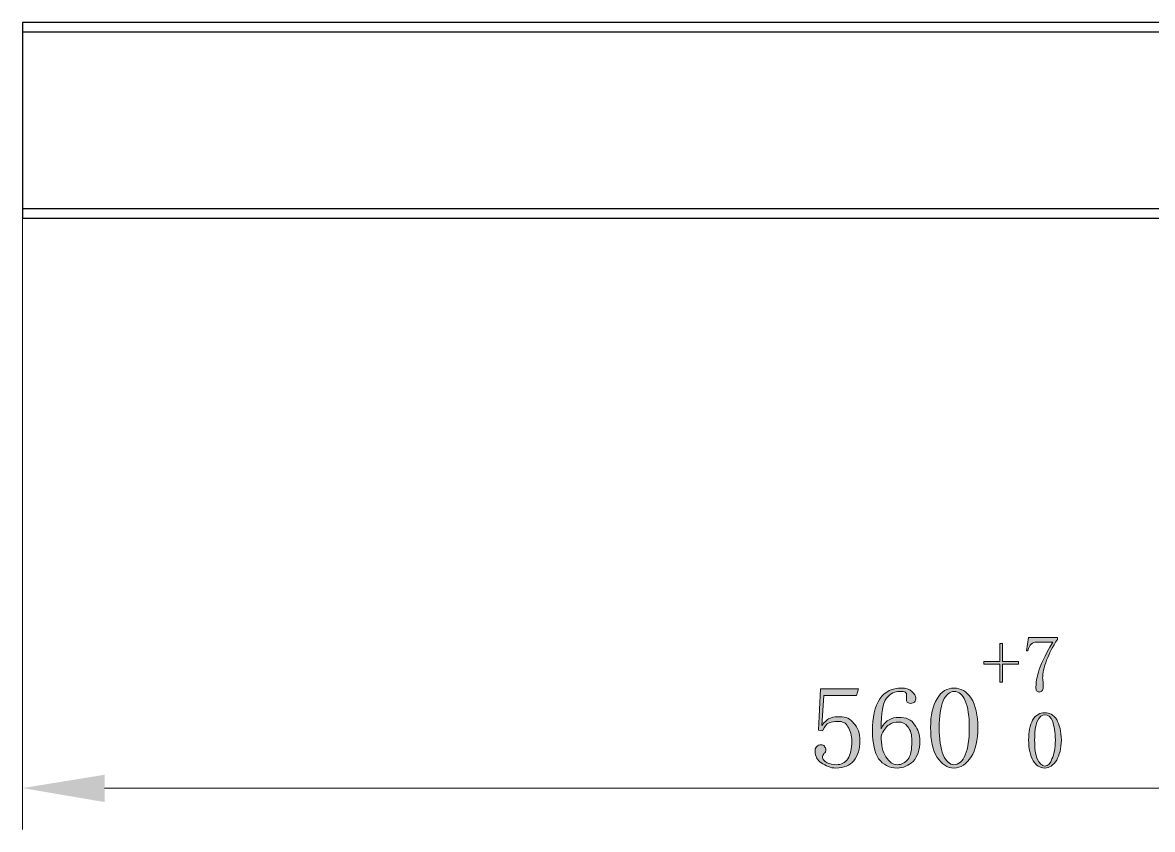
# Model space of a CAD drawing. Header units: millimetres. Extents: x 0 to 297, y 0 to 206.
# Drawn here: x 68.66 to 104.51, y 102.2 to 127.81 of the extents above; entities that cross this region are included whole.
import ezdxf

# ---------------------------------------------------------------- set-up
doc = ezdxf.new("R2010")
doc.units = ezdxf.units.MM

msp = doc.modelspace()

# ---------------------------------------------------------------- hatches: boundary and pattern name
h = msp.add_hatch(color=7)
edge = h.paths.add_edge_path(flags=0)
edge.add_spline(control_points=[(101.490886, 108.231004), (101.34279, 107.9981), (101.236886, 107.786504), (101.15229, 107.574802), (101.067588, 107.342004), (101.02529, 107.151504), (101.02529, 107.003302), (101.02529, 106.961004), (101.02529, 106.939802), (101.046386, 106.897504), (101.046386, 106.834004), (101.046386, 106.770504), (101.046386, 106.707004), (101.046386, 106.643504), (101.02529, 106.622302), (101.004088, 106.6011), (101.004088, 106.580004), (100.96179, 106.558802), (100.919386, 106.558802), (100.89829, 106.558802), (100.855886, 106.580004), (100.83479, 106.6011), (100.813588, 106.622302), (100.813588, 106.6646), (100.813588, 106.7281), (100.813588, 106.8551), (100.83479, 107.003302), (100.89829, 107.193802), (100.940588, 107.384302), (101.08879, 107.701802), (101.34279, 108.146302), (101.34279, 108.146302), (100.83479, 108.146302), (100.83479, 108.146302), (100.77129, 108.146302), (100.70779, 108.1251), (100.665386, 108.082802), (100.623088, 108.040504), (100.58079, 107.977004), (100.559588, 107.8711), (100.559588, 107.8711), (100.51729, 107.8711), (100.51729, 107.8711), (100.51729, 107.8711), (100.58079, 108.294504), (100.58079, 108.294504), (100.58079, 108.294504), (101.490886, 108.294504), (101.490886, 108.294504), (101.490886, 108.294504), (101.490886, 108.231004), (101.490886, 108.231004)], knot_values=[0, 0, 0, 0, 1, 1, 1, 2, 2, 2, 3, 3, 3, 4, 4, 4, 5, 5, 5, 6, 6, 6, 7, 7, 7, 8, 8, 8, 9, 9, 9, 10, 10, 10, 11, 11, 11, 12, 12, 12, 13, 13, 13, 14, 14, 14, 15, 15, 15, 16, 16, 16, 17, 17, 17, 17], degree=3, periodic=1)
h = msp.add_hatch(color=7)
h.dxf.hatch_style = 2
h.paths.add_polyline_path([(99.670588, 107.532504), (99.670588, 108.104004), (99.75529, 108.104004), (99.75529, 107.532504), (100.26329, 107.532504), (100.26329, 107.447802), (99.75529, 107.447802), (99.75529, 106.876302), (99.670588, 106.876302), (99.670588, 107.447802), (99.162588, 107.447802), (99.162588, 107.532504)])
h = msp.add_hatch(color=7)
edge = h.paths.add_edge_path(flags=0)
edge.add_spline(control_points=[(94.590588, 105.7756), (94.781088, 105.7756), (94.92929, 105.7121), (95.035088, 105.564004), (95.162088, 105.437004), (95.225588, 105.246504), (95.225588, 105.0136), (95.225588, 104.7596), (95.162088, 104.548004), (95.035088, 104.3786), (94.908088, 104.230504), (94.717588, 104.145802), (94.463588, 104.145802), (94.29429, 104.145802), (94.146088, 104.209302), (93.997886, 104.3151), (93.870886, 104.399802), (93.807386, 104.526802), (93.807386, 104.675004), (93.807386, 104.738504), (93.807386, 104.780802), (93.84979, 104.8231), (93.892088, 104.865504), (93.934386, 104.8866), (93.997886, 104.8866), (94.04029, 104.8866), (94.082588, 104.865504), (94.10379, 104.844302), (94.124886, 104.802004), (94.146088, 104.7596), (94.146088, 104.738504), (94.146088, 104.675004), (94.124886, 104.6326), (94.082588, 104.611504), (94.061386, 104.5691), (94.04029, 104.526802), (94.04029, 104.484504), (94.04029, 104.421004), (94.10379, 104.357504), (94.188386, 104.3151), (94.273088, 104.272802), (94.378886, 104.2516), (94.48479, 104.2516), (94.632886, 104.2516), (94.759886, 104.3151), (94.844588, 104.4421), (94.92929, 104.5691), (94.971588, 104.7596), (94.971588, 104.992504), (94.971588, 105.183004), (94.92929, 105.3311), (94.844588, 105.4581), (94.781088, 105.5851), (94.67529, 105.627504), (94.527088, 105.627504), (94.42129, 105.627504), (94.336588, 105.606302), (94.251886, 105.5851), (94.16729, 105.542802), (94.10379, 105.4581), (94.04029, 105.3311), (94.04029, 105.3311), (93.91329, 105.352302), (93.91329, 105.352302), (93.91329, 105.352302), (93.97679, 106.6646), (93.97679, 106.6646), (93.97679, 106.6646), (95.18329, 106.6646), (95.18329, 106.6646), (95.18329, 106.6646), (95.11979, 106.453004), (95.11979, 106.453004), (95.11979, 106.453004), (94.082588, 106.453004), (94.082588, 106.453004), (94.082588, 106.453004), (94.019088, 105.500504), (94.019088, 105.500504), (94.124886, 105.627504), (94.209588, 105.7121), (94.29429, 105.733302), (94.400088, 105.7756), (94.48479, 105.7756), (94.590588, 105.7756), (94.590588, 105.7756), (94.590588, 105.7756), (94.590588, 105.7756)], knot_values=[0, 0, 0, 0, 1, 1, 1, 2, 2, 2, 3, 3, 3, 4, 4, 4, 5, 5, 5, 6, 6, 6, 7, 7, 7, 8, 8, 8, 9, 9, 9, 10, 10, 10, 11, 11, 11, 12, 12, 12, 13, 13, 13, 14, 14, 14, 15, 15, 15, 16, 16, 16, 17, 17, 17, 18, 18, 18, 19, 19, 19, 20, 20, 20, 21, 21, 21, 22, 22, 22, 23, 23, 23, 24, 24, 24, 25, 25, 25, 26, 26, 26, 27, 27, 27, 28, 28, 28, 29, 29, 29, 29], degree=3, periodic=1)
edge = h.paths.add_edge_path(flags=0)
edge.add_spline(control_points=[(95.902886, 105.161802), (95.902886, 104.8866), (95.94529, 104.653802), (96.051088, 104.5056), (96.156886, 104.336302), (96.26279, 104.2516), (96.410886, 104.2516), (96.559088, 104.2516), (96.664886, 104.3151), (96.749588, 104.421004), (96.83429, 104.526802), (96.876588, 104.717302), (96.876588, 105.0136), (96.876588, 105.2041), (96.83429, 105.352302), (96.749588, 105.4581), (96.664886, 105.564004), (96.559088, 105.606302), (96.45329, 105.606302), (96.347386, 105.606302), (96.241588, 105.5851), (96.156886, 105.5216), (96.051088, 105.4581), (95.966386, 105.3311), (95.902886, 105.161802), (95.902886, 105.161802), (95.902886, 105.161802), (95.902886, 105.161802)], knot_values=[0, 0, 0, 0, 1, 1, 1, 2, 2, 2, 3, 3, 3, 4, 4, 4, 5, 5, 5, 6, 6, 6, 7, 7, 7, 8, 8, 8, 9, 9, 9, 9], degree=3, periodic=1)
edge = h.paths.add_edge_path(flags=0)
edge.add_spline(control_points=[(96.45329, 105.754504), (96.70729, 105.754504), (96.855386, 105.691004), (96.96129, 105.5216), (97.067088, 105.373504), (97.130588, 105.2041), (97.130588, 105.0136), (97.130588, 104.717302), (97.045886, 104.5056), (96.918886, 104.357504), (96.77079, 104.230504), (96.601386, 104.145802), (96.410886, 104.145802), (96.156886, 104.145802), (95.966386, 104.2516), (95.81829, 104.4421), (95.69129, 104.653802), (95.62779, 104.929004), (95.62779, 105.310004), (95.62779, 105.754504), (95.69129, 106.0931), (95.860588, 106.3471), (96.029886, 106.580004), (96.26279, 106.685802), (96.537886, 106.685802), (96.686088, 106.685802), (96.791886, 106.6646), (96.876588, 106.580004), (96.96129, 106.495302), (97.003588, 106.431802), (97.003588, 106.389504), (97.003588, 106.326004), (96.982386, 106.2836), (96.96129, 106.241302), (96.940088, 106.2201), (96.89779, 106.199004), (96.83429, 106.199004), (96.791886, 106.199004), (96.749588, 106.2201), (96.728386, 106.241302), (96.70729, 106.262504), (96.70729, 106.304802), (96.70729, 106.3471), (96.70729, 106.368302), (96.70729, 106.389504), (96.70729, 106.4106), (96.70729, 106.431802), (96.70729, 106.431802), (96.70729, 106.453004), (96.70729, 106.495302), (96.70729, 106.5376), (96.664886, 106.558802), (96.64379, 106.580004), (96.58029, 106.580004), (96.495588, 106.580004), (96.32629, 106.580004), (96.19929, 106.516504), (96.07229, 106.368302), (95.94529, 106.2201), (95.902886, 105.881504), (95.902886, 105.3946), (95.94529, 105.500504), (96.029886, 105.606302), (96.13579, 105.669802), (96.241588, 105.733302), (96.347386, 105.754504), (96.45329, 105.754504), (96.45329, 105.754504), (96.45329, 105.754504), (96.45329, 105.754504)], knot_values=[0, 0, 0, 0, 1, 1, 1, 2, 2, 2, 3, 3, 3, 4, 4, 4, 5, 5, 5, 6, 6, 6, 7, 7, 7, 8, 8, 8, 9, 9, 9, 10, 10, 10, 11, 11, 11, 12, 12, 12, 13, 13, 13, 14, 14, 14, 15, 15, 15, 16, 16, 16, 17, 17, 17, 18, 18, 18, 19, 19, 19, 20, 20, 20, 21, 21, 21, 22, 22, 22, 23, 23, 23, 23], degree=3, periodic=1)
edge = h.paths.add_edge_path(flags=0)
edge.add_spline(control_points=[(98.210088, 106.580004), (98.083088, 106.580004), (97.956088, 106.4741), (97.871386, 106.2836), (97.78679, 106.072004), (97.744386, 105.7756), (97.744386, 105.437004), (97.744386, 105.056004), (97.78679, 104.780802), (97.871386, 104.5691), (97.956088, 104.357504), (98.083088, 104.2516), (98.210088, 104.2516), (98.35829, 104.2516), (98.48529, 104.357504), (98.569886, 104.5691), (98.654588, 104.780802), (98.696886, 105.056004), (98.696886, 105.437004), (98.696886, 105.7756), (98.654588, 106.072004), (98.569886, 106.2836), (98.48529, 106.4741), (98.379386, 106.580004), (98.210088, 106.580004), (98.210088, 106.580004), (98.210088, 106.580004), (98.210088, 106.580004)], knot_values=[0, 0, 0, 0, 1, 1, 1, 2, 2, 2, 3, 3, 3, 4, 4, 4, 5, 5, 5, 6, 6, 6, 7, 7, 7, 8, 8, 8, 9, 9, 9, 9], degree=3, periodic=1)
edge = h.paths.add_edge_path(flags=0)
edge.add_spline(control_points=[(98.210088, 104.145802), (97.998386, 104.145802), (97.829088, 104.272802), (97.680886, 104.484504), (97.53279, 104.717302), (97.46929, 105.034802), (97.46929, 105.437004), (97.46929, 105.818004), (97.53279, 106.114302), (97.680886, 106.3471), (97.807886, 106.580004), (97.998386, 106.685802), (98.210088, 106.685802), (98.42179, 106.685802), (98.61229, 106.580004), (98.760386, 106.368302), (98.887386, 106.135504), (98.972088, 105.818004), (98.972088, 105.437004), (98.972088, 105.034802), (98.887386, 104.717302), (98.760386, 104.5056), (98.61229, 104.272802), (98.42179, 104.145802), (98.210088, 104.145802)], knot_values=[0, 0, 0, 0, 1, 1, 1, 2, 2, 2, 3, 3, 3, 4, 4, 4, 5, 5, 5, 6, 6, 6, 7, 7, 7, 8, 8, 8, 8], degree=3, periodic=1)
h = msp.add_hatch(color=7)
edge = h.paths.add_edge_path(flags=0)
edge.add_spline(control_points=[(101.08879, 105.8391), (101.004088, 105.8391), (100.919386, 105.7756), (100.855886, 105.627504), (100.792386, 105.479302), (100.77129, 105.288802), (100.77129, 105.034802), (100.77129, 104.780802), (100.792386, 104.5691), (100.855886, 104.4421), (100.919386, 104.294004), (101.004088, 104.209302), (101.08879, 104.209302), (101.194588, 104.209302), (101.27929, 104.294004), (101.321588, 104.4421), (101.385088, 104.5691), (101.427386, 104.780802), (101.427386, 105.034802), (101.427386, 105.288802), (101.385088, 105.479302), (101.34279, 105.627504), (101.27929, 105.7756), (101.194588, 105.8391), (101.08879, 105.8391), (101.08879, 105.8391), (101.08879, 105.8391), (101.08879, 105.8391)], knot_values=[0, 0, 0, 0, 1, 1, 1, 2, 2, 2, 3, 3, 3, 4, 4, 4, 5, 5, 5, 6, 6, 6, 7, 7, 7, 8, 8, 8, 9, 9, 9, 9], degree=3, periodic=1)
edge = h.paths.add_edge_path(flags=0)
edge.add_spline(control_points=[(101.08879, 104.145802), (100.940588, 104.145802), (100.813588, 104.230504), (100.728886, 104.3786), (100.623088, 104.548004), (100.58079, 104.7596), (100.58079, 105.034802), (100.58079, 105.288802), (100.623088, 105.500504), (100.70779, 105.669802), (100.813588, 105.8391), (100.940588, 105.9026), (101.08879, 105.9026), (101.236886, 105.9026), (101.363886, 105.8391), (101.46979, 105.691004), (101.554386, 105.5216), (101.617886, 105.310004), (101.617886, 105.034802), (101.617886, 104.7596), (101.554386, 104.548004), (101.46979, 104.399802), (101.363886, 104.230504), (101.236886, 104.145802), (101.08879, 104.145802)], knot_values=[0, 0, 0, 0, 1, 1, 1, 2, 2, 2, 3, 3, 3, 4, 4, 4, 5, 5, 5, 6, 6, 6, 7, 7, 7, 8, 8, 8, 8], degree=3, periodic=1)
h = msp.add_hatch(color=7)
h.dxf.hatch_style = 2
h.paths.add_polyline_path([(71.264886, 103.9341), (71.264886, 103.066302), (68.661386, 103.510802)])

# ---------------------------------------------------------------- linework, layer by layer
at = {"color": 7, "lineweight": 25}
for points in [[(120.498588, 127.8101), (68.661386, 127.8101), (68.661386, 127.513802)], [(68.661386, 127.513802), (120.498588, 127.513802)], [(68.661386, 127.513802), (68.661386, 121.9046)], [(68.661386, 121.9046), (120.498588, 121.9046)], [(120.498588, 121.9046), (120.498588, 121.5871), (68.661386, 121.5871)], [(68.661386, 121.9046), (68.661386, 121.5871)]]:
    msp.add_lwpolyline(points, dxfattribs=at)
at = {"color": 7, "lineweight": 15}
for points in [[(68.661386, 124.0636), (68.661386, 102.198504)], [(71.264886, 103.510802), (124.181588, 103.510802)]]:
    msp.add_lwpolyline(points, dxfattribs=at)
at = {"color": 7, "lineweight": 5}
msp.add_lwpolyline([(99.670588, 107.532504), (99.670588, 108.104004), (99.75529, 108.104004), (99.75529, 107.532504), (100.26329, 107.532504), (100.26329, 107.447802), (99.75529, 107.447802), (99.75529, 106.876302), (99.670588, 106.876302), (99.670588, 107.447802), (99.162588, 107.447802), (99.162588, 107.532504)], close=True, dxfattribs=at)
for points, knots in [([(101.490886, 108.231004), (101.34279, 107.9981), (101.236886, 107.786504), (101.15229, 107.574802), (101.067588, 107.342004), (101.02529, 107.151504), (101.02529, 107.003302), (101.02529, 106.961004), (101.02529, 106.939802), (101.046386, 106.897504), (101.046386, 106.834004), (101.046386, 106.770504), (101.046386, 106.707004), (101.046386, 106.643504), (101.02529, 106.622302), (101.004088, 106.6011), (101.004088, 106.580004), (100.96179, 106.558802), (100.919386, 106.558802), (100.89829, 106.558802), (100.855886, 106.580004), (100.83479, 106.6011), (100.813588, 106.622302), (100.813588, 106.6646), (100.813588, 106.7281), (100.813588, 106.8551), (100.83479, 107.003302), (100.89829, 107.193802), (100.940588, 107.384302), (101.08879, 107.701802), (101.34279, 108.146302), (101.34279, 108.146302), (100.83479, 108.146302), (100.83479, 108.146302), (100.77129, 108.146302), (100.70779, 108.1251), (100.665386, 108.082802), (100.623088, 108.040504), (100.58079, 107.977004), (100.559588, 107.8711), (100.559588, 107.8711), (100.51729, 107.8711), (100.51729, 107.8711), (100.51729, 107.8711), (100.58079, 108.294504), (100.58079, 108.294504), (100.58079, 108.294504), (101.490886, 108.294504), (101.490886, 108.294504), (101.490886, 108.294504), (101.490886, 108.231004), (101.490886, 108.231004)], [0, 0, 0, 0, 1, 1, 1, 2, 2, 2, 3, 3, 3, 4, 4, 4, 5, 5, 5, 6, 6, 6, 7, 7, 7, 8, 8, 8, 9, 9, 9, 10, 10, 10, 11, 11, 11, 12, 12, 12, 13, 13, 13, 14, 14, 14, 15, 15, 15, 16, 16, 16, 17, 17, 17, 17]), ([(94.590588, 105.7756), (94.781088, 105.7756), (94.92929, 105.7121), (95.035088, 105.564004), (95.162088, 105.437004), (95.225588, 105.246504), (95.225588, 105.0136), (95.225588, 104.7596), (95.162088, 104.548004), (95.035088, 104.3786), (94.908088, 104.230504), (94.717588, 104.145802), (94.463588, 104.145802), (94.29429, 104.145802), (94.146088, 104.209302), (93.997886, 104.3151), (93.870886, 104.399802), (93.807386, 104.526802), (93.807386, 104.675004), (93.807386, 104.738504), (93.807386, 104.780802), (93.84979, 104.8231), (93.892088, 104.865504), (93.934386, 104.8866), (93.997886, 104.8866), (94.04029, 104.8866), (94.082588, 104.865504), (94.10379, 104.844302), (94.124886, 104.802004), (94.146088, 104.7596), (94.146088, 104.738504), (94.146088, 104.675004), (94.124886, 104.6326), (94.082588, 104.611504), (94.061386, 104.5691), (94.04029, 104.526802), (94.04029, 104.484504), (94.04029, 104.421004), (94.10379, 104.357504), (94.188386, 104.3151), (94.273088, 104.272802), (94.378886, 104.2516), (94.48479, 104.2516), (94.632886, 104.2516), (94.759886, 104.3151), (94.844588, 104.4421), (94.92929, 104.5691), (94.971588, 104.7596), (94.971588, 104.992504), (94.971588, 105.183004), (94.92929, 105.3311), (94.844588, 105.4581), (94.781088, 105.5851), (94.67529, 105.627504), (94.527088, 105.627504), (94.42129, 105.627504), (94.336588, 105.606302), (94.251886, 105.5851), (94.16729, 105.542802), (94.10379, 105.4581), (94.04029, 105.3311), (94.04029, 105.3311), (93.91329, 105.352302), (93.91329, 105.352302), (93.91329, 105.352302), (93.97679, 106.6646), (93.97679, 106.6646), (93.97679, 106.6646), (95.18329, 106.6646), (95.18329, 106.6646), (95.18329, 106.6646), (95.11979, 106.453004), (95.11979, 106.453004), (95.11979, 106.453004), (94.082588, 106.453004), (94.082588, 106.453004), (94.082588, 106.453004), (94.019088, 105.500504), (94.019088, 105.500504), (94.124886, 105.627504), (94.209588, 105.7121), (94.29429, 105.733302), (94.400088, 105.7756), (94.48479, 105.7756), (94.590588, 105.7756), (94.590588, 105.7756), (94.590588, 105.7756), (94.590588, 105.7756)], [0, 0, 0, 0, 1, 1, 1, 2, 2, 2, 3, 3, 3, 4, 4, 4, 5, 5, 5, 6, 6, 6, 7, 7, 7, 8, 8, 8, 9, 9, 9, 10, 10, 10, 11, 11, 11, 12, 12, 12, 13, 13, 13, 14, 14, 14, 15, 15, 15, 16, 16, 16, 17, 17, 17, 18, 18, 18, 19, 19, 19, 20, 20, 20, 21, 21, 21, 22, 22, 22, 23, 23, 23, 24, 24, 24, 25, 25, 25, 26, 26, 26, 27, 27, 27, 28, 28, 28, 29, 29, 29, 29]), ([(96.45329, 105.754504), (96.70729, 105.754504), (96.855386, 105.691004), (96.96129, 105.5216), (97.067088, 105.373504), (97.130588, 105.2041), (97.130588, 105.0136), (97.130588, 104.717302), (97.045886, 104.5056), (96.918886, 104.357504), (96.77079, 104.230504), (96.601386, 104.145802), (96.410886, 104.145802), (96.156886, 104.145802), (95.966386, 104.2516), (95.81829, 104.4421), (95.69129, 104.653802), (95.62779, 104.929004), (95.62779, 105.310004), (95.62779, 105.754504), (95.69129, 106.0931), (95.860588, 106.3471), (96.029886, 106.580004), (96.26279, 106.685802), (96.537886, 106.685802), (96.686088, 106.685802), (96.791886, 106.6646), (96.876588, 106.580004), (96.96129, 106.495302), (97.003588, 106.431802), (97.003588, 106.389504), (97.003588, 106.326004), (96.982386, 106.2836), (96.96129, 106.241302), (96.940088, 106.2201), (96.89779, 106.199004), (96.83429, 106.199004), (96.791886, 106.199004), (96.749588, 106.2201), (96.728386, 106.241302), (96.70729, 106.262504), (96.70729, 106.304802), (96.70729, 106.3471), (96.70729, 106.368302), (96.70729, 106.389504), (96.70729, 106.4106), (96.70729, 106.431802), (96.70729, 106.431802), (96.70729, 106.453004), (96.70729, 106.495302), (96.70729, 106.5376), (96.664886, 106.558802), (96.64379, 106.580004), (96.58029, 106.580004), (96.495588, 106.580004), (96.32629, 106.580004), (96.19929, 106.516504), (96.07229, 106.368302), (95.94529, 106.2201), (95.902886, 105.881504), (95.902886, 105.3946), (95.94529, 105.500504), (96.029886, 105.606302), (96.13579, 105.669802), (96.241588, 105.733302), (96.347386, 105.754504), (96.45329, 105.754504), (96.45329, 105.754504), (96.45329, 105.754504), (96.45329, 105.754504)], [0, 0, 0, 0, 1, 1, 1, 2, 2, 2, 3, 3, 3, 4, 4, 4, 5, 5, 5, 6, 6, 6, 7, 7, 7, 8, 8, 8, 9, 9, 9, 10, 10, 10, 11, 11, 11, 12, 12, 12, 13, 13, 13, 14, 14, 14, 15, 15, 15, 16, 16, 16, 17, 17, 17, 18, 18, 18, 19, 19, 19, 20, 20, 20, 21, 21, 21, 22, 22, 22, 23, 23, 23, 23]), ([(98.210088, 104.145802), (97.998386, 104.145802), (97.829088, 104.272802), (97.680886, 104.484504), (97.53279, 104.717302), (97.46929, 105.034802), (97.46929, 105.437004), (97.46929, 105.818004), (97.53279, 106.114302), (97.680886, 106.3471), (97.807886, 106.580004), (97.998386, 106.685802), (98.210088, 106.685802), (98.42179, 106.685802), (98.61229, 106.580004), (98.760386, 106.368302), (98.887386, 106.135504), (98.972088, 105.818004), (98.972088, 105.437004), (98.972088, 105.034802), (98.887386, 104.717302), (98.760386, 104.5056), (98.61229, 104.272802), (98.42179, 104.145802), (98.210088, 104.145802), (98.210088, 104.145802), (98.210088, 104.145802), (98.210088, 104.145802)], [0, 0, 0, 0, 1, 1, 1, 2, 2, 2, 3, 3, 3, 4, 4, 4, 5, 5, 5, 6, 6, 6, 7, 7, 7, 8, 8, 8, 9, 9, 9, 9]), ([(98.210088, 106.580004), (98.083088, 106.580004), (97.956088, 106.4741), (97.871386, 106.2836), (97.78679, 106.072004), (97.744386, 105.7756), (97.744386, 105.437004), (97.744386, 105.056004), (97.78679, 104.780802), (97.871386, 104.5691), (97.956088, 104.357504), (98.083088, 104.2516), (98.210088, 104.2516), (98.35829, 104.2516), (98.48529, 104.357504), (98.569886, 104.5691), (98.654588, 104.780802), (98.696886, 105.056004), (98.696886, 105.437004), (98.696886, 105.7756), (98.654588, 106.072004), (98.569886, 106.2836), (98.48529, 106.4741), (98.379386, 106.580004), (98.210088, 106.580004), (98.210088, 106.580004), (98.210088, 106.580004), (98.210088, 106.580004)], [0, 0, 0, 0, 1, 1, 1, 2, 2, 2, 3, 3, 3, 4, 4, 4, 5, 5, 5, 6, 6, 6, 7, 7, 7, 8, 8, 8, 9, 9, 9, 9]), ([(101.08879, 104.145802), (100.940588, 104.145802), (100.813588, 104.230504), (100.728886, 104.3786), (100.623088, 104.548004), (100.58079, 104.7596), (100.58079, 105.034802), (100.58079, 105.288802), (100.623088, 105.500504), (100.70779, 105.669802), (100.813588, 105.8391), (100.940588, 105.9026), (101.08879, 105.9026), (101.236886, 105.9026), (101.363886, 105.8391), (101.46979, 105.691004), (101.554386, 105.5216), (101.617886, 105.310004), (101.617886, 105.034802), (101.617886, 104.7596), (101.554386, 104.548004), (101.46979, 104.399802), (101.363886, 104.230504), (101.236886, 104.145802), (101.08879, 104.145802), (101.08879, 104.145802), (101.08879, 104.145802), (101.08879, 104.145802)], [0, 0, 0, 0, 1, 1, 1, 2, 2, 2, 3, 3, 3, 4, 4, 4, 5, 5, 5, 6, 6, 6, 7, 7, 7, 8, 8, 8, 9, 9, 9, 9]), ([(101.08879, 105.8391), (101.004088, 105.8391), (100.919386, 105.7756), (100.855886, 105.627504), (100.792386, 105.479302), (100.77129, 105.288802), (100.77129, 105.034802), (100.77129, 104.780802), (100.792386, 104.5691), (100.855886, 104.4421), (100.919386, 104.294004), (101.004088, 104.209302), (101.08879, 104.209302), (101.194588, 104.209302), (101.27929, 104.294004), (101.321588, 104.4421), (101.385088, 104.5691), (101.427386, 104.780802), (101.427386, 105.034802), (101.427386, 105.288802), (101.385088, 105.479302), (101.34279, 105.627504), (101.27929, 105.7756), (101.194588, 105.8391), (101.08879, 105.8391), (101.08879, 105.8391), (101.08879, 105.8391), (101.08879, 105.8391)], [0, 0, 0, 0, 1, 1, 1, 2, 2, 2, 3, 3, 3, 4, 4, 4, 5, 5, 5, 6, 6, 6, 7, 7, 7, 8, 8, 8, 9, 9, 9, 9]), ([(95.902886, 105.161802), (95.902886, 104.8866), (95.94529, 104.653802), (96.051088, 104.5056), (96.156886, 104.336302), (96.26279, 104.2516), (96.410886, 104.2516), (96.559088, 104.2516), (96.664886, 104.3151), (96.749588, 104.421004), (96.83429, 104.526802), (96.876588, 104.717302), (96.876588, 105.0136), (96.876588, 105.2041), (96.83429, 105.352302), (96.749588, 105.4581), (96.664886, 105.564004), (96.559088, 105.606302), (96.45329, 105.606302), (96.347386, 105.606302), (96.241588, 105.5851), (96.156886, 105.5216), (96.051088, 105.4581), (95.966386, 105.3311), (95.902886, 105.161802), (95.902886, 105.161802), (95.902886, 105.161802), (95.902886, 105.161802)], [0, 0, 0, 0, 1, 1, 1, 2, 2, 2, 3, 3, 3, 4, 4, 4, 5, 5, 5, 6, 6, 6, 7, 7, 7, 8, 8, 8, 9, 9, 9, 9])]:
    msp.add_open_spline(points, degree=3, knots=knots, dxfattribs=at)

doc.saveas('drawing.dxf')
